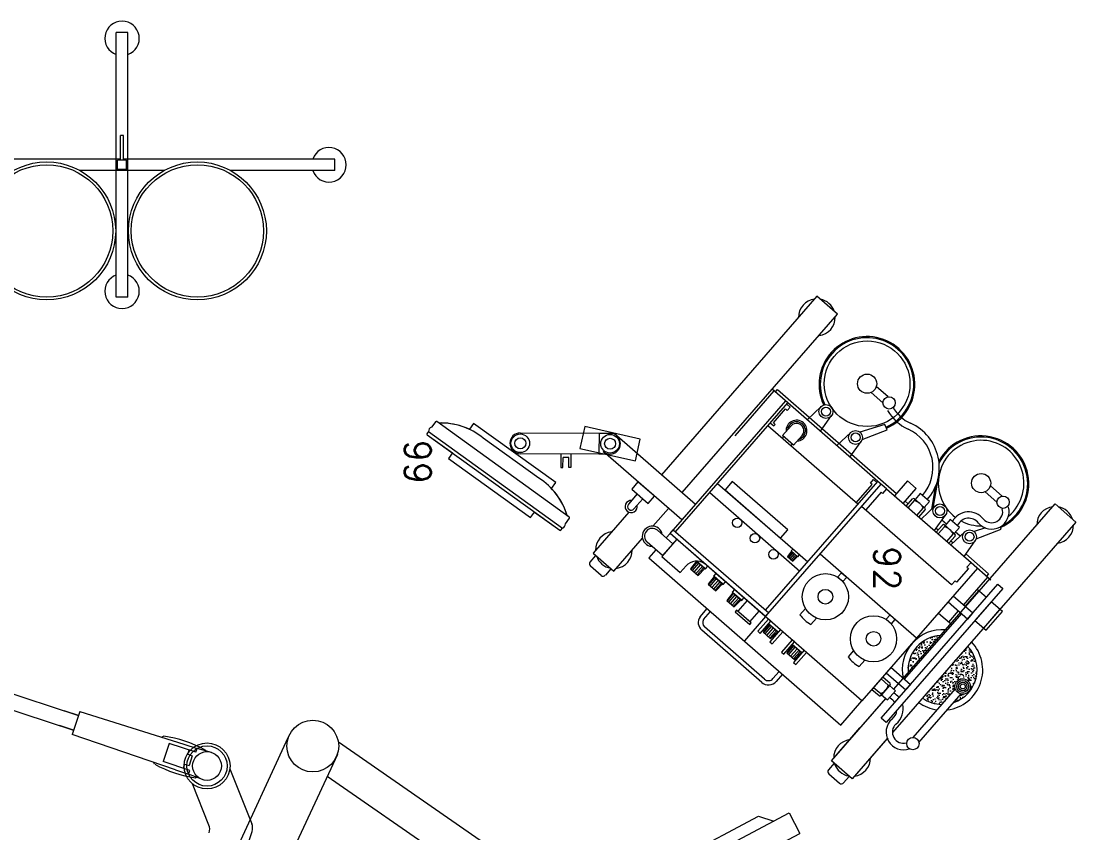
# Model space of a CAD drawing. Header units: millimetres. Extents: x 26027 to 581921, y 7230 to 233891.
# Drawn here: x 520323 to 522159, y 196588 to 198000 of the extents above; entities that cross this region are included whole.
import ezdxf

# ---------------------------------------------------------------- set-up
doc = ezdxf.new("R2010")
doc.units = ezdxf.units.MM
doc.header["$LTSCALE"] = 5
doc.layers.get('0').update_dxf_attribs({"color": 252})
doc.layers.add('Medical Equipment and Furniture', color=252, linetype='Continuous', lineweight=0)
doc.styles.add('list_ghTextstyle', font='romans.shx', dxfattribs={"height": 0.25})

# ---------------------------------------------------------------- blocks, each defined once
blk = doc.blocks.new('HF15561B-P')
at = {"color": 0}
for p, q in [((0.21, 0.37), (0.21, 0.0025)), ((0.23, 0.37), (0.21, 0.37)), ((0.23, 0.37), (0.23, 0.1892)), ((0.23, 0.073), (0.23, -0.073)), ((0.45, 0.01), (-0.01, 0.01)), ((-0.01, 0.01), (-0.01, -0.01)), ((0.212, 0.0025), (0.1688, 0.0025)), ((0.1688, 0.0025), (0.1688, -0.0025)), ((0.228, 0.008), (0.212, 0.008)), ((0.212, 0.008), (0.212, -0.008)), ((0.228, 0.008), (0.228, -0.008)), ((0.45, 0.01), (0.45, -0.01)), ((0.45, -0.01), (-0.01, -0.01)), ((0.212, -0.0025), (0.1688, -0.0025)), ((0.21, -0.0025), (0.21, -0.37)), ((0.228, -0.008), (0.212, -0.008)), ((0.23, -0.1892), (0.23, -0.37)), ((0.21, -0.37), (0.23, -0.37))]:
    blk.add_line(p, q, dxfattribs=at)
at = {"color": 0, "linetype": 'Continuous'}
for points in [[(0.228, 0.008), (0.228, 0.008), (0.228, 0.008), (0.228, 0.008), (0.228, 0.008), (0.228, 0.008), (0.228, 0.008), (0.228, 0.008), (0.228, 0.008), (0.228, 0.008), (0.228, 0.008), (0.228, 0.008), (0.228, 0.008), (0.228, 0.008), (0.228, 0.008), (0.228, 0.008), (0.228, 0.008), (0.228, 0.008), (0.228, 0.008), (0.228, 0.008), (0.228, 0.008), (0.228, 0.008), (0.228, 0.008), (0.228, 0.008), (0.228, 0.008), (0.228, 0.008), (0.228, 0.008), (0.228, 0.008), (0.228, 0.008), (0.228, 0.008), (0.228, 0.008), (0.228, 0.008), (0.228, 0.008), (0.228, 0.008), (0.228, 0.008), (0.228, 0.008), (0.228, 0.008), (0.228, 0.008), (0.228, 0.008), (0.228, 0.008), (0.228, 0.008), (0.228, 0.008), (0.228, 0.008), (0.228, 0.008), (0.228, 0.008), (0.228, 0.008), (0.228, 0.008), (0.228, 0.008), (0.228, 0.008), (0.228, 0.008), (0.228, 0.008), (0.228, 0.008), (0.228, 0.008), (0.228, 0.008), (0.228, 0.008), (0.228, 0.008), (0.228, 0.008), (0.228, 0.008), (0.228, 0.008), (0.228, 0.008), (0.228, 0.008), (0.228, 0.008), (0.228, 0.008), (0.228, 0.008), (0.228, 0.008), (0.228, 0.008), (0.228, 0.008), (0.228, 0.008), (0.228, 0.008), (0.228, 0.008), (0.228, 0.008), (0.228, 0.008), (0.228, 0.008), (0.228, 0.008), (0.228, 0.008), (0.228, 0.008), (0.228, 0.008), (0.228, 0.008), (0.228, 0.008), (0.228, 0.008), (0.228, 0.008), (0.228, 0.008), (0.228, 0.008), (0.228, 0.008), (0.228, 0.008), (0.228, 0.008), (0.228, 0.008), (0.228, 0.008), (0.228, 0.008), (0.228, 0.008), (0.228, 0.008), (0.228, 0.008), (0.228, 0.008), (0.228, 0.008), (0.228, 0.008), (0.228, 0.008), (0.228, 0.008), (0.228, 0.008), (0.228, 0.008), (0.228, 0.008), (0.228, 0.008), (0.228, 0.008), (0.228, 0.008), (0.228, 0.008), (0.228, 0.008), (0.228, 0.008), (0.228, 0.008), (0.228, 0.008), (0.228, 0.008), (0.228, 0.008), (0.228, 0.008), (0.228, 0.008), (0.228, 0.008), (0.228, 0.008), (0.228, 0.008), (0.228, 0.008), (0.228, 0.008), (0.228, 0.008), (0.228, 0.008), (0.228, 0.008), (0.228, 0.008), (0.228, 0.008), (0.228, 0.008), (0.228, 0.008), (0.228, 0.008), (0.228, 0.008), (0.228, 0.008), (0.228, 0.008), (0.228, 0.008), (0.228, 0.008), (0.228, 0.008), (0.228, 0.008), (0.228, 0.008), (0.228, 0.008), (0.228, 0.008), (0.228, 0.008), (0.228, 0.008), (0.228, 0.008), (0.228, 0.008), (0.228, 0.008), (0.228, 0.008), (0.228, 0.008), (0.228, 0.008), (0.228, 0.008), (0.228, 0.008), (0.228, 0.008), (0.228, 0.008), (0.228, 0.008), (0.228, 0.008), (0.228, 0.008), (0.228, 0.008), (0.228, 0.008), (0.228, 0.008), (0.228, 0.008), (0.228, 0.008), (0.228, 0.008), (0.228, 0.008), (0.228, 0.008), (0.228, 0.008), (0.228, 0.008), (0.228, 0.008), (0.228, 0.008), (0.228, 0.008), (0.228, 0.008), (0.228, 0.008), (0.228, 0.008), (0.228, 0.008), (0.228, 0.008), (0.228, 0.008), (0.228, 0.008), (0.228, 0.008), (0.228, 0.008), (0.228, 0.008), (0.228, 0.008), (0.228, 0.008), (0.228, 0.008), (0.228, 0.008), (0.228, 0.008), (0.228, 0.008), (0.228, 0.008), (0.228, 0.008), (0.228, 0.008), (0.228, 0.008), (0.228, 0.008), (0.228, 0.008), (0.228, 0.008), (0.228, 0.008), (0.228, 0.008), (0.228, 0.008), (0.228, 0.008), (0.228, 0.008), (0.228, 0.008), (0.228, 0.008), (0.228, 0.008), (0.228, 0.008), (0.228, 0.008), (0.228, 0.008), (0.228, 0.008), (0.228, 0.008), (0.228, 0.008), (0.228, 0.008), (0.228, 0.008), (0.228, 0.008), (0.228, 0.008), (0.228, 0.008), (0.228, 0.008), (0.228, 0.008), (0.228, 0.008), (0.228, 0.008), (0.228, 0.008), (0.228, 0.008), (0.228, 0.008), (0.228, 0.008), (0.228, 0.008), (0.228, 0.008), (0.228, 0.008), (0.228, 0.008), (0.228, 0.008), (0.228, 0.008)], [(0.228, 0.008), (0.228, 0.008), (0.228, 0.008), (0.228, 0.008), (0.228, 0.008), (0.228, 0.008), (0.228, 0.008), (0.228, 0.008), (0.228, 0.008), (0.228, 0.008), (0.228, 0.008), (0.228, 0.008), (0.228, 0.008), (0.228, 0.008), (0.228, 0.008), (0.228, 0.008), (0.228, 0.008), (0.228, 0.008), (0.228, 0.008), (0.228, 0.008), (0.228, 0.008), (0.228, 0.008), (0.228, 0.008), (0.228, 0.008), (0.228, 0.008), (0.228, 0.008), (0.228, 0.008), (0.228, 0.008), (0.228, 0.008), (0.228, 0.008), (0.228, 0.008), (0.228, 0.008), (0.228, 0.008), (0.228, 0.008), (0.228, 0.008), (0.228, 0.008), (0.228, 0.008), (0.228, 0.008), (0.228, 0.008), (0.228, 0.008), (0.228, 0.008), (0.228, 0.008), (0.228, 0.008), (0.228, 0.008), (0.228, 0.008), (0.228, 0.008), (0.228, 0.008), (0.228, 0.008), (0.228, 0.008), (0.228, 0.008), (0.228, 0.008), (0.228, 0.008), (0.228, 0.008), (0.228, 0.008), (0.228, 0.008), (0.228, 0.008), (0.228, 0.008), (0.228, 0.008), (0.228, 0.008), (0.228, 0.008), (0.228, 0.008), (0.228, 0.008), (0.228, 0.008), (0.228, 0.008), (0.228, 0.008), (0.228, 0.008), (0.228, 0.008), (0.228, 0.008), (0.228, 0.008), (0.228, 0.008), (0.228, 0.008), (0.228, 0.008), (0.228, 0.008), (0.228, 0.008), (0.228, 0.008), (0.228, 0.008), (0.228, 0.008), (0.228, 0.008), (0.228, 0.008), (0.228, 0.008), (0.228, 0.008), (0.228, 0.008), (0.228, 0.008), (0.228, 0.008), (0.228, 0.008), (0.228, 0.008), (0.228, 0.008), (0.228, 0.008), (0.228, 0.008), (0.228, 0.008), (0.228, 0.008), (0.228, 0.008), (0.228, 0.008), (0.228, 0.008), (0.228, 0.008), (0.228, 0.008), (0.228, 0.008), (0.228, 0.008), (0.228, 0.008), (0.228, 0.008), (0.228, 0.008), (0.228, 0.008), (0.228, 0.008), (0.228, 0.008), (0.228, 0.008), (0.228, 0.008), (0.228, 0.008), (0.228, 0.008), (0.228, 0.008), (0.228, 0.008), (0.228, 0.008), (0.228, 0.008), (0.228, 0.008), (0.228, 0.008), (0.228, 0.008), (0.228, 0.008), (0.228, 0.008), (0.228, 0.008), (0.228, 0.008), (0.228, 0.008), (0.228, 0.008), (0.228, 0.008), (0.228, 0.008), (0.228, 0.008), (0.228, 0.008), (0.228, 0.008), (0.228, 0.008), (0.228, 0.008), (0.228, 0.008), (0.228, 0.008), (0.228, 0.008), (0.228, 0.008), (0.228, 0.008), (0.228, 0.008), (0.228, 0.008), (0.228, 0.008), (0.228, 0.008), (0.228, 0.008), (0.228, 0.008), (0.228, 0.008), (0.228, 0.008), (0.228, 0.008), (0.228, 0.008), (0.228, 0.008), (0.228, 0.008), (0.228, 0.008), (0.228, 0.008), (0.228, 0.008), (0.228, 0.008), (0.228, 0.008), (0.228, 0.008), (0.228, 0.008), (0.228, 0.008), (0.228, 0.008), (0.228, 0.008), (0.228, 0.008), (0.228, 0.008), (0.228, 0.008), (0.228, 0.008), (0.228, 0.008), (0.228, 0.008), (0.228, 0.008), (0.228, 0.008), (0.228, 0.008), (0.228, 0.008), (0.228, 0.008), (0.228, 0.008), (0.228, 0.008), (0.228, 0.008), (0.228, 0.008), (0.228, 0.008), (0.228, 0.008), (0.228, 0.008), (0.228, 0.008), (0.228, 0.008), (0.228, 0.008), (0.228, 0.008), (0.228, 0.008), (0.228, 0.008), (0.228, 0.008), (0.228, 0.008), (0.228, 0.008), (0.228, 0.008), (0.228, 0.008), (0.228, 0.008), (0.228, 0.008), (0.228, 0.008), (0.228, 0.008), (0.228, 0.008), (0.228, 0.008), (0.228, 0.008), (0.228, 0.008), (0.228, 0.008), (0.228, 0.008), (0.228, 0.008), (0.228, 0.008), (0.228, 0.008), (0.228, 0.008), (0.228, 0.008), (0.228, 0.008), (0.228, 0.008), (0.228, 0.008), (0.228, 0.008), (0.228, 0.008), (0.228, 0.008), (0.228, 0.008), (0.228, 0.008), (0.228, 0.008), (0.228, 0.008), (0.228, 0.008), (0.228, 0.008), (0.228, 0.008), (0.228, 0.008), (0.228, 0.008)], [(0.228, 0.008), (0.228, 0.008), (0.228, 0.008), (0.228, 0.008), (0.228, 0.008), (0.228, 0.008), (0.228, 0.008), (0.228, 0.008), (0.228, 0.008), (0.228, 0.008), (0.228, 0.008), (0.228, 0.008), (0.228, 0.008), (0.228, 0.008), (0.228, 0.008), (0.228, 0.008), (0.228, 0.008), (0.228, 0.008), (0.228, 0.008), (0.228, 0.008), (0.228, 0.008), (0.228, 0.008), (0.228, 0.008), (0.228, 0.008), (0.228, 0.008), (0.228, 0.008), (0.228, 0.008), (0.228, 0.008), (0.228, 0.008), (0.228, 0.008), (0.228, 0.008), (0.228, 0.008), (0.228, 0.008), (0.228, 0.008), (0.228, 0.008), (0.228, 0.008), (0.228, 0.008), (0.228, 0.008), (0.228, 0.008), (0.228, 0.008), (0.228, 0.008), (0.228, 0.008), (0.228, 0.008), (0.228, 0.008), (0.228, 0.008), (0.228, 0.008), (0.228, 0.008), (0.228, 0.008), (0.228, 0.008), (0.228, 0.008), (0.228, 0.008), (0.228, 0.008), (0.228, 0.008), (0.228, 0.008), (0.228, 0.008), (0.228, 0.008), (0.228, 0.008), (0.228, 0.008), (0.228, 0.008), (0.228, 0.008), (0.228, 0.008), (0.228, 0.008), (0.228, 0.008), (0.228, 0.008), (0.228, 0.008), (0.228, 0.008), (0.228, 0.008), (0.228, 0.008), (0.228, 0.008), (0.228, 0.008), (0.228, 0.008), (0.228, 0.008), (0.228, 0.008), (0.228, 0.008), (0.228, 0.008), (0.228, 0.008), (0.228, 0.008), (0.228, 0.008), (0.228, 0.008), (0.228, 0.008), (0.228, 0.008), (0.228, 0.008), (0.228, 0.008), (0.228, 0.008), (0.228, 0.008), (0.228, 0.008), (0.228, 0.008), (0.228, 0.008), (0.228, 0.008), (0.228, 0.008), (0.228, 0.008), (0.228, 0.008), (0.228, 0.008), (0.228, 0.008), (0.228, 0.008), (0.228, 0.008), (0.228, 0.008), (0.228, 0.008), (0.228, 0.008), (0.228, 0.008), (0.228, 0.008), (0.228, 0.008), (0.228, 0.008), (0.228, 0.008), (0.228, 0.008), (0.228, 0.008), (0.228, 0.008), (0.228, 0.008), (0.228, 0.008), (0.228, 0.008), (0.228, 0.008), (0.228, 0.008), (0.228, 0.008), (0.228, 0.008), (0.228, 0.008), (0.228, 0.008), (0.228, 0.008), (0.228, 0.008), (0.228, 0.008), (0.228, 0.008), (0.228, 0.008), (0.228, 0.008), (0.228, 0.008), (0.228, 0.008), (0.228, 0.008), (0.228, 0.008), (0.228, 0.008), (0.228, 0.008), (0.228, 0.008), (0.228, 0.008), (0.228, 0.008), (0.228, 0.008), (0.228, 0.008), (0.228, 0.008), (0.228, 0.008), (0.228, 0.008), (0.228, 0.008), (0.228, 0.008), (0.228, 0.008), (0.228, 0.008), (0.228, 0.008), (0.228, 0.008), (0.228, 0.008), (0.228, 0.008), (0.228, 0.008), (0.228, 0.008), (0.228, 0.008), (0.228, 0.008), (0.228, 0.008), (0.228, 0.008), (0.228, 0.008), (0.228, 0.008), (0.228, 0.008), (0.228, 0.008), (0.228, 0.008), (0.228, 0.008), (0.228, 0.008), (0.228, 0.008), (0.228, 0.008), (0.228, 0.008), (0.228, 0.008), (0.228, 0.008), (0.228, 0.008), (0.228, 0.008), (0.228, 0.008), (0.228, 0.008), (0.228, 0.008), (0.228, 0.008), (0.228, 0.008), (0.228, 0.008), (0.228, 0.008), (0.228, 0.008), (0.228, 0.008), (0.228, 0.008), (0.228, 0.008), (0.228, 0.008), (0.228, 0.008), (0.228, 0.008), (0.228, 0.008), (0.228, 0.008), (0.228, 0.008), (0.228, 0.008), (0.228, 0.008), (0.228, 0.008), (0.228, 0.008), (0.228, 0.008), (0.228, 0.008), (0.228, 0.008), (0.228, 0.008), (0.228, 0.008), (0.228, 0.008), (0.228, 0.008), (0.228, 0.008), (0.228, 0.008), (0.228, 0.008), (0.228, 0.008), (0.228, 0.008), (0.228, 0.008), (0.228, 0.008), (0.228, 0.008), (0.228, 0.008), (0.228, 0.008), (0.228, 0.008), (0.228, 0.008), (0.228, 0.008), (0.228, 0.008), (0.228, 0.008), (0.228, 0.008), (0.228, 0.008), (0.228, 0.008), (0.228, 0.008), (0.228, 0.008), (0.228, 0.008), (0.228, 0.008), (0.228, 0.008), (0.228, 0.008), (0.228, 0.008), (0.228, 0.008), (0.228, 0.008), (0.228, 0.008), (0.228, 0.008), (0.228, 0.008), (0.228, 0.008), (0.228, 0.008), (0.228, 0.008), (0.228, 0.008), (0.228, 0.008), (0.228, 0.008), (0.228, 0.008), (0.228, 0.008), (0.228, 0.008), (0.228, 0.008), (0.228, 0.008), (0.228, 0.008), (0.228, 0.008), (0.228, 0.008), (0.228, 0.008), (0.228, 0.008), (0.228, 0.008), (0.228, 0.008), (0.228, 0.008), (0.228, 0.008), (0.228, 0.008), (0.228, 0.008), (0.228, 0.008), (0.228, 0.008), (0.228, 0.008), (0.228, 0.008), (0.228, 0.008), (0.228, 0.008), (0.228, 0.008), (0.228, 0.008), (0.228, 0.008), (0.228, 0.008), (0.228, 0.008), (0.228, 0.008), (0.228, 0.008), (0.228, 0.008), (0.228, 0.008), (0.228, 0.008), (0.228, 0.008), (0.228, 0.008), (0.228, 0.008), (0.228, 0.008), (0.228, 0.008), (0.228, 0.008), (0.228, 0.008), (0.228, 0.008), (0.228, 0.008), (0.228, 0.008), (0.228, 0.008), (0.228, 0.008), (0.228, 0.008), (0.228, 0.008), (0.228, 0.008), (0.228, 0.008), (0.228, 0.008)]]:
    blk.add_lwpolyline(points, close=True, dxfattribs=at)
for points in [[(0.228, 0.008), (0.228, 0.008), (0.228, 0.008), (0.228, 0.008), (0.228, 0.008), (0.228, 0.008), (0.228, 0.008), (0.228, 0.008)], [(0.228, 0.008), (0.228, 0.008), (0.228, 0.008), (0.228, 0.008), (0.228, 0.008), (0.228, 0.008), (0.228, 0.008), (0.228, 0.008), (0.228, 0.008), (0.228, 0.008), (0.228, 0.008), (0.228, 0.008), (0.228, 0.008), (0.228, 0.008), (0.228, 0.008), (0.228, 0.008), (0.228, 0.008), (0.228, 0.008), (0.228, 0.008), (0.228, 0.008), (0.228, 0.008), (0.228, 0.008), (0.228, 0.008), (0.228, 0.008), (0.228, 0.008), (0.228, 0.008), (0.228, 0.008), (0.228, 0.008), (0.228, 0.008), (0.228, 0.008), (0.228, 0.008), (0.228, 0.008), (0.228, 0.008), (0.228, 0.008), (0.228, 0.008), (0.228, 0.008), (0.228, 0.008), (0.228, 0.008), (0.228, 0.008), (0.228, 0.008), (0.228, 0.008), (0.228, 0.008), (0.228, 0.008), (0.228, 0.008), (0.228, 0.008), (0.228, 0.008), (0.228, 0.008), (0.228, 0.008), (0.228, 0.008), (0.228, 0.008), (0.228, 0.008), (0.228, 0.008), (0.228, 0.008), (0.228, 0.008), (0.228, 0.008), (0.228, 0.008), (0.228, 0.008), (0.228, 0.008), (0.228, 0.008), (0.228, 0.008), (0.228, 0.008), (0.228, 0.008), (0.228, 0.008), (0.228, 0.008), (0.228, 0.008), (0.228, 0.008), (0.228, 0.008), (0.228, 0.008), (0.228, 0.008), (0.228, 0.008), (0.228, 0.008), (0.228, 0.008), (0.228, 0.008), (0.228, 0.008), (0.228, 0.008), (0.228, 0.008), (0.228, 0.008), (0.228, 0.008), (0.228, 0.008), (0.228, 0.008), (0.228, 0.008), (0.228, 0.008), (0.228, 0.008), (0.228, 0.008), (0.228, 0.008), (0.228, 0.008), (0.228, 0.008), (0.228, 0.008), (0.228, 0.008), (0.228, 0.008), (0.228, 0.008), (0.228, 0.008), (0.228, 0.008), (0.228, 0.008), (0.228, 0.008), (0.228, 0.008), (0.228, 0.008), (0.228, 0.008), (0.228, 0.008), (0.228, 0.008), (0.228, 0.008), (0.228, 0.008), (0.228, 0.008), (0.228, 0.008), (0.228, 0.008), (0.228, 0.008), (0.228, 0.008), (0.228, 0.008), (0.228, 0.008), (0.228, 0.008), (0.228, 0.008)], [(0.228, 0.008), (0.228, 0.008), (0.228, 0.008), (0.228, 0.008), (0.228, 0.008), (0.228, 0.008), (0.228, 0.008), (0.228, 0.008), (0.228, 0.008), (0.228, 0.008), (0.228, 0.008), (0.228, 0.008), (0.228, 0.008), (0.228, 0.008), (0.228, 0.008), (0.228, 0.008), (0.228, 0.008)], [(0.228, 0.008), (0.228, 0.008), (0.228, 0.008), (0.228, 0.008), (0.228, 0.008), (0.228, 0.008), (0.228, 0.008)], [(0.228, 0.008), (0.228, 0.008), (0.228, 0.008), (0.228, 0.008), (0.228, 0.008), (0.228, 0.008), (0.228, 0.008), (0.228, 0.008), (0.228, 0.008), (0.228, 0.008), (0.228, 0.008), (0.228, 0.008)], [(0.228, 0.008), (0.228, 0.008), (0.228, 0.008), (0.228, 0.008), (0.228, 0.008), (0.228, 0.008), (0.228, 0.008), (0.228, 0.008), (0.228, 0.008), (0.228, 0.008), (0.228, 0.008), (0.228, 0.008), (0.228, 0.008), (0.228, 0.008), (0.228, 0.008), (0.228, 0.008), (0.228, 0.008), (0.228, 0.008), (0.228, 0.008), (0.228, 0.008), (0.228, 0.008), (0.228, 0.008), (0.228, 0.008), (0.228, 0.008), (0.228, 0.008), (0.228, 0.008), (0.228, 0.008), (0.228, 0.008), (0.228, 0.008), (0.228, 0.008), (0.228, 0.008), (0.228, 0.008), (0.228, 0.008), (0.228, 0.008), (0.228, 0.008), (0.228, 0.008), (0.228, 0.008), (0.228, 0.008), (0.228, 0.008), (0.228, 0.008), (0.228, 0.008), (0.228, 0.008), (0.228, 0.008), (0.228, 0.008), (0.228, 0.008), (0.228, 0.008), (0.228, 0.008), (0.228, 0.008), (0.228, 0.008), (0.228, 0.008), (0.228, 0.008), (0.228, 0.008), (0.228, 0.008), (0.228, 0.008), (0.228, 0.008), (0.228, 0.008), (0.228, 0.008), (0.228, 0.008), (0.228, 0.008), (0.228, 0.008), (0.228, 0.008), (0.228, 0.008), (0.228, 0.008), (0.228, 0.008), (0.228, 0.008), (0.228, 0.008), (0.228, 0.008), (0.228, 0.008), (0.228, 0.008), (0.228, 0.008), (0.228, 0.008), (0.228, 0.008), (0.228, 0.008), (0.228, 0.008), (0.228, 0.008), (0.228, 0.008), (0.228, 0.008), (0.228, 0.008), (0.228, 0.008), (0.228, 0.008), (0.228, 0.008), (0.228, 0.008), (0.228, 0.008), (0.228, 0.008), (0.228, 0.008), (0.228, 0.008), (0.228, 0.008), (0.228, 0.008), (0.228, 0.008)], [(0.228, 0.008), (0.228, 0.008), (0.228, 0.008), (0.228, 0.008), (0.228, 0.008), (0.228, 0.008), (0.228, 0.008), (0.228, 0.008), (0.228, 0.008), (0.228, 0.008), (0.228, 0.008), (0.228, 0.008), (0.228, 0.008), (0.228, 0.008), (0.228, 0.008), (0.228, 0.008), (0.228, 0.008), (0.228, 0.008), (0.228, 0.008), (0.228, 0.008), (0.228, 0.008), (0.228, 0.008), (0.228, 0.008), (0.228, 0.008), (0.228, 0.008), (0.228, 0.008), (0.228, 0.008), (0.228, 0.008), (0.228, 0.008), (0.228, 0.008), (0.228, 0.008), (0.228, 0.008), (0.228, 0.008), (0.228, 0.008), (0.228, 0.008), (0.228, 0.008), (0.228, 0.008), (0.228, 0.008), (0.228, 0.008), (0.228, 0.008), (0.228, 0.008), (0.228, 0.008), (0.228, 0.008), (0.228, 0.008), (0.228, 0.008), (0.228, 0.008), (0.228, 0.008), (0.228, 0.008), (0.228, 0.008), (0.228, 0.008), (0.228, 0.008), (0.228, 0.008), (0.228, 0.008), (0.228, 0.008)], [(0.228, 0.008), (0.228, 0.008), (0.228, 0.008), (0.228, 0.008), (0.228, 0.008), (0.228, 0.008), (0.228, 0.008), (0.228, 0.008), (0.228, 0.008), (0.228, 0.008)], [(0.228, 0.008), (0.228, 0.008), (0.228, 0.008), (0.228, 0.008), (0.228, 0.008), (0.228, 0.008), (0.228, 0.008), (0.228, 0.008), (0.228, 0.008), (0.228, 0.008)], [(0.228, 0.008), (0.228, 0.008), (0.228, 0.008), (0.228, 0.008), (0.228, 0.008), (0.228, 0.008), (0.228, 0.008), (0.228, 0.008), (0.228, 0.008), (0.228, 0.008), (0.228, 0.008), (0.228, 0.008), (0.228, 0.008), (0.228, 0.008), (0.228, 0.008)], [(0.228, 0.008), (0.228, 0.008), (0.228, 0.008), (0.228, 0.008), (0.228, 0.008), (0.228, 0.008), (0.228, 0.008), (0.228, 0.008), (0.228, 0.008), (0.228, 0.008)], [(0.228, 0.008), (0.228, 0.008), (0.228, 0.008), (0.228, 0.008), (0.228, 0.008), (0.228, 0.008), (0.228, 0.008)], [(0.228, 0.008), (0.228, 0.008), (0.228, 0.008), (0.228, 0.008), (0.228, 0.008), (0.228, 0.008), (0.228, 0.008), (0.228, 0.008), (0.228, 0.008), (0.228, 0.008)], [(0.228, 0.008), (0.228, 0.008), (0.228, 0.008), (0.228, 0.008), (0.228, 0.008), (0.228, 0.008), (0.228, 0.008), (0.228, 0.008), (0.228, 0.008), (0.228, 0.008), (0.228, 0.008), (0.228, 0.008), (0.228, 0.008), (0.228, 0.008), (0.228, 0.008), (0.228, 0.008), (0.228, 0.008), (0.228, 0.008)], [(0.228, 0.008), (0.228, 0.008), (0.228, 0.008), (0.228, 0.008), (0.228, 0.008), (0.228, 0.008), (0.228, 0.008), (0.228, 0.008), (0.228, 0.008)]]:
    blk.add_lwpolyline(points, dxfattribs=at)
at = {"color": 0}
for centre, radius in [((0.335, 0.1311), 0.12), ((0.335, 0.1311), 0.115), ((0.335, -0.1311), 0.12), ((0.335, -0.1311), 0.115)]:
    blk.add_circle(centre, radius, dxfattribs=at)
for centre, start, end in [((0.22, 0.36), 289.4712, 250.5288), ((0, 0), 19.4712, 340.5288), ((0.44, 0), 199.4712, 160.5288), ((0.22, -0.36), 109.4712, 70.5288)]:
    blk.add_arc(centre, 0.03, start, end, dxfattribs=at)
blk = doc.blocks.new('Anesthesia Machine')
at = {"layer": 'Medical Equipment and Furniture'}
h = blk.add_hatch(dxfattribs=at)
h.set_pattern_fill('AR-CONC', color=256, scale=2, angle=48.9223, style=0)
h.set_pattern_definition([(98.9223375, (-2537710.716, -93790.705), (10.37204244, 9.98903076), [1.5, -16.5]), (43.9223375, (-2537710.716, -93790.705), (-13.16376223, 7.79315979), [1.2, -13.2]), (149.3737375, (-2537709.852, -93789.873), (-2.7917059, 17.78219258), [1.2748038, -14.02284224]), (95.1065375, (-2537713.732, -93788.077), (16.52071466, 13.91495552), [2.25, -24.75]), (145.5579375, (-2537712.355, -93786.917), (-2.40319354, 26.8928366), [1.91220576, -21.03426]), (40.1065375, (-2537713.732, -93788.077), (-2.40321454, 26.89283473), [1.8, -19.8]), (69.9223375, (-2537711.664, -93787.226), (13.914370934, 3.7081372), [1.5, -16.5]), (14.9223375, (-2537711.664, -93787.226), (-7.73508703, 13.1979697), [1.2, -13.2]), (120.3737375, (-2537710.504, -93786.917), (6.17929704, 16.90610194), [1.2748038, -14.02284224]), (86.42233752, (-2537710.7165, -93790.705), (-4.85903808, 4.558094002), [0, -13.04, 0, -13.4, 0, -13.25]), (56.4223375, (-2537710.7165, -93790.705), (-2.4891437, 9.14935165), [0, -7.64, 0, -12.74, 0, -5.05]), (16.42233752, (-2537713.647, -93794.0673), (7.35534207, 7.751708798), [0, -5, 0, -15.6, 0, -20.7]), (6.4223375, (-2537714.961, -93795.575), (6.1547938, 10.107886006), [0, -6.5, 0, -10.36, 0, -14.7])])
h.paths.add_polyline_path([(-784406.5, -323988.7, 0.202653), (-784386, -324030.7, 0.202653), (-784341.6, -324045.2)])
edge = h.paths.add_edge_path(flags=0)
edge.add_arc((-784317.8, -323950.3), 13.4, 48.9223, 228.9223)
edge.add_arc((-784317.8, -323950.3), 13.4, 228.9223, 408.9223)
edge = h.paths.add_edge_path()
edge.add_line((-784304.7, -323952.8), (-784290, -323965.6))
edge.add_arc((-784346.6, -323985.4), 60, 379.3479, 493.2114)
edge.add_line((-784387.7, -323941.7), (-784297.7, -324020.2))
edge.add_arc((-784346.6, -323985.4), 60, 324.6333, 358.989)
edge.add_line((-784286.6, -323986.5), (-784313.6, -323963))
edge.add_arc((-784317.8, -323950.3), 13.4, 288.5054, 349.3393)
for p, q in [((-784635.2, -323789.3, 0), (-784603.8, -323753.3, 0)), ((-784603.8, -323753.3, 0), (-784237.5, -324072.6, 0)), ((-784312.9, -324070.3, 0), (-784635.2, -323789.3, 0)), ((-784648.8, -323881.8, 0), (-784666.6, -323902.2, 0)), ((-784638.6, -323890.7, 0), (-784656.3, -323911.2, 0)), ((-784591.3, -323883.5, 0), (-784595.5, -323885.1, 0)), ((-784574.6, -323926.8, 0), (-784591.3, -323883.5, 0)), ((-784495.5, -323889, 0), (-784488.1, -323880.6, 0)), ((-784262.5, -324092.1, 0), (-784495.5, -323889, 0)), ((-784488.1, -323880.6, 0), (-784255.1, -324083.6, 0)), ((-784448, -323880.9, 0), (-784465.1, -323900.6, 0)), ((-784419.4, -323913.6, 0), (-784451.8, -323885.4, 0)), ((-784415.6, -323909.2, 0), (-784448, -323880.9, 0)), ((-784593.6, -323910.7, 0), (-784587.4, -323930.6, 0)), ((-784548.4, -323944.9, 0), (-784513.9, -323905.3, 0)), ((-784533.4, -323935.8, 0), (-784503.3, -323901.3, 0)), ((-784513.9, -323905.3, 0), (-784509.8, -323908.8, 0)), ((-784459.2, -323948.9, 0), (-784507.8, -323906.5, 0)), ((-784472.5, -323909, 0), (-784486.5, -323925.1, 0)), ((-784465.1, -323900.6, 0), (-784432.7, -323928.9, 0)), ((-784432.7, -323928.9, 0), (-784415.6, -323909.2, 0)), ((-784544, -323948, 0), (-784571.1, -323928.6, 0)), ((-784523.5, -323924.5, 0), (-784292.9, -324125.5, 0)), ((-784456.8, -323946.2, 0), (-784484.1, -323922.4, 0)), ((-784445.2, -323932.8, 0), (-784474.9, -323966.9, 0)), ((-784435.1, -323941.6, 0), (-784445.2, -323932.8, 0)), ((-784661.4, -324082.7, 0), (-784533.4, -323935.8, 0)), ((-784563.9, -323970.9, 0), (-784586.9, -323946.7, 0)), ((-784533.4, -323935.8, 0), (-784525.2, -323942.9, 0)), ((-784525.2, -323942.9, 0), (-784523, -323940.3, 0)), ((-784523, -323940.3, 0), (-784499.4, -323960.9, 0)), ((-784464.8, -323975.7, 0), (-784435.1, -323941.6, 0)), ((-784494.5, -323969.7, 0), (-784630.9, -324126.2, 0)), ((-784594.2, -323956, 0), (-784608, -323971.9, 0)), ((-784582.7, -323963.8, 0), (-784598.7, -323982.2, 0)), ((-784597.6, -323980.9, 0), (-784583.8, -323965.1, 0)), ((-784583.8, -323965.1, 0), (-784594.2, -323956, 0)), ((-784579.8, -323955.3, 0), (-784586.3, -323962.8, 0)), ((-784570, -323977.9, 0), (-784582.5, -323967, 0)), ((-784580.3, -323953.6, 0), (-784579.8, -323955.3, 0)), ((-784567, -323974.4, 0), (-784579.5, -323963.5, 0)), ((-784571, -323970.9, 0), (-784567.6, -323967, 0)), ((-784499.4, -323960.9, 0), (-784501.6, -323963.5, 0)), ((-784501.6, -323963.5, 0), (-784494.5, -323969.7, 0)), ((-784474.9, -323966.9, 0), (-784464.8, -323975.7, 0)), ((-784429.8, -323974.5, 0), (-784449.1, -323957.7, 0)), ((-784445.5, -323992.5, 0), (-784425.3, -323969.3, 0)), ((-784444.6, -323952.5, 0), (-784330.4, -324052.1, 0)), ((-784229, -324036.7, 0), (-784313.6, -323963, 0)), ((-784220.1, -324026.5, 0), (-784304.7, -323952.8, 0)), ((-784588.9, -323999.6, 0), (-784616, -323980.1, 0)), ((-784608, -323971.9, 0), (-784597.6, -323980.9, 0)), ((-784600.2, -323978.7, 0), (-784607, -323986.6, 0)), ((-784586.1, -323996.3, 0), (-784598.6, -323985.4, 0)), ((-784583, -323992.8, 0), (-784595.6, -323981.9, 0)), ((-784674.9, -323994.4, 0), (-784628.1, -324002.1, 0)), ((-784664.6, -323998.1, 0), (-784625.8, -324004.5, 0)), ((-784608.8, -324022.4, 0), (-784631.8, -323998.2, 0)), ((-784593.3, -323996.4, 0), (-784590.1, -323992.8, 0)), ((-784639.6, -324008.1, 0), (-784653.4, -324024, 0)), ((-784653.4, -324024, 0), (-784643, -324033, 0)), ((-784628.1, -324015.9, 0), (-784644.2, -324034.3, 0)), ((-784643, -324033, 0), (-784629.2, -324017.1, 0)), ((-784629.2, -324017.1, 0), (-784639.6, -324008.1, 0)), ((-784615.4, -324030, 0), (-784628, -324019.1, 0)), ((-784612.4, -324026.5, 0), (-784624.9, -324015.6, 0)), ((-784662, -324031.3, 0), (-784675.2, -324046.4, 0)), ((-784636.2, -324053.7, 0), (-784662, -324031.3, 0)), ((-784631.5, -324048.4, 0), (-784644, -324037.5, 0)), ((-784628.5, -324044.9, 0), (-784641, -324034, 0)), ((-784402, -324030.5, 0), (-784548.2, -324198.2, 0)), ((-784320.9, -324041.2, 0), (-784350.6, -324075.2, 0)), ((-784311.7, -324049.1, 0), (-784320.9, -324041.2, 0)), ((-784675.2, -324046.4, 0), (-784649.4, -324068.9, 0)), ((-784649.4, -324068.9, 0), (-784636.2, -324053.7, 0)), ((-784640.2, -324050.2, 0), (-784635.5, -324044.9, 0)), ((-784341.4, -324083.2, 0), (-784311.7, -324049.1, 0)), ((-784834.1, -324272.7, 0), (-784653.4, -324065.4, 0)), ((-784350.6, -324075.2, 0), (-784341.4, -324083.2, 0)), ((-784334.6, -324089.2, 0), (-784323.7, -324076.6, 0)), ((-784331.1, -324092.2, 0), (-784320.2, -324079.7, 0)), ((-784302.1, -324092.6, 0), (-784320.5, -324076.5, 0)), ((-784310.2, -324067.2, 0), (-784319.2, -324077.6, 0)), ((-784319.2, -324077.6, 0), (-784303.3, -324091.4, 0)), ((-784294.3, -324081.1, 0), (-784310.2, -324067.2, 0)), ((-784821.7, -324080.2, 0), (-784839.5, -324100.6, 0)), ((-784811.4, -324089.1, 0), (-784829.2, -324109.5, 0)), ((-784674.6, -324097.8, 0), (-784811.1, -324254.5, 0)), ((-784764.2, -324081.8, 0), (-784773.7, -324085.6, 0)), ((-784773.7, -324085.6, 0), (-784760.3, -324129, 0)), ((-784764.2, -324081.8, 0), (-784768.4, -324083.5, 0)), ((-784747.5, -324125.2, 0), (-784764.2, -324081.8, 0)), ((-784661.4, -324082.7, 0), (-784674.6, -324097.8, 0)), ((-784450.4, -324293.1, 0), (-784674.6, -324097.8, 0)), ((-784439.2, -324293.3, 0), (-784669.8, -324092.3, 0)), ((-784661.4, -324082.7, 0), (-784653.2, -324089.8, 0)), ((-784653.2, -324089.8, 0), (-784655.5, -324092.3, 0)), ((-784655.5, -324092.3, 0), (-784624.8, -324119.1, 0)), ((-784334.6, -324089.2, 0), (-784312.7, -324108.3, 0)), ((-784316.2, -324105.2, 0), (-784305.3, -324092.7, 0)), ((-784312.7, -324108.3, 0), (-784301.8, -324095.8, 0)), ((-784303.3, -324091.4, 0), (-784294.3, -324081.1, 0)), ((-784188.4, -324178.8, 0), (-784297.6, -324083.6, 0)), ((-784188.4, -324178.8, 0), (-784297, -324084.2, 0)), ((-784255.1, -324083.6, 0), (-784262.5, -324092.1, 0)), ((-784228.3, -324080.7, 0), (-784157, -324142.8, 0)), ((-784227.2, -324081.6, 0), (-784157, -324142.8, 0)), ((-784677.6, -324105.6, 0), (-784672.4, -324099.7, 0)), ((-784671.7, -324110.6, 0), (-784677.6, -324105.6, 0)), ((-784669.2, -324107.7, 0), (-784671.7, -324110.6, 0)), ((-784637.3, -324135.5, 0), (-784669.2, -324107.7, 0)), ((-784634.7, -324132.5, 0), (-784771.3, -324289.2, 0)), ((-784716.9, -324146.4, 0), (-784744, -324126.9, 0)), ((-784292.9, -324125.5, 0), (-784584.1, -324459.5, 0)), ((-784363.7, -324120.8, 0), (-784352.7, -324130.4, 0)), ((-784250.7, -324162.3, 0), (-784292.9, -324125.5, 0)), ((-784188.4, -324178.8, 0), (-784245.6, -324129, 0)), ((-784736.8, -324169.2, 0), (-784759.8, -324145, 0)), ((-784380.4, -324140, 0), (-784369.4, -324149.5, 0)), ((-784157, -324142.8, 0), (-784188.4, -324178.8, 0)), ((-784149.9, -324157.5, 0), (-784161.2, -324147.6, 0)), ((-784965.2, -324167.9, 0), (-784996.6, -324203.9, 0)), ((-784654.9, -324438.4, 0), (-784965.2, -324167.9, 0)), ((-784541.8, -324496.3, 0), (-784250.7, -324162.3, 0)), ((-784165.8, -324183.4, 0), (-784149.4, -324164.5, 0)), ((-784761.8, -324197.9, 0), (-784788.9, -324178.4, 0)), ((-784184.2, -324174, 0), (-784172.9, -324183.9, 0)), ((-784996.6, -324203.9, 0), (-784686.2, -324474.4, 0)), ((-784781.7, -324220.7, 0), (-784804.7, -324196.5, 0)), ((-784436.8, -324204.7, 0), (-784425.8, -324214.3, 0)), ((-784670.9, -324376.7, 0), (-784534.4, -324220, 0)), ((-784453.5, -324223.9, 0), (-784442.5, -324233.4, 0)), ((-784377, -324221.9, 0), (-784380.7, -324226.2, 0)), ((-784380.7, -324226.2, 0), (-784359.5, -324244.7, 0)), ((-784355.8, -324240.5, 0), (-784377, -324221.9, 0)), ((-784737.5, -324244.5, 0), (-784754.3, -324229.8, 0)), ((-784737.5, -324244.5, 0), (-784754.2, -324263.6, 0)), ((-784655.2, -324390.4, 0), (-784518.6, -324233.7, 0)), ((-784546.7, -324234.2, 0), (-784556.9, -324245.8, 0)), ((-784553.6, -324248.7, 0), (-784543.5, -324237, 0)), ((-784544.1, -324237.7, 0), (-784553, -324247.9, 0)), ((-784541.4, -324252.7, 0), (-784550.5, -324245, 0)), ((-784539.6, -324250.6, 0), (-784548.5, -324242.8, 0)), ((-784543.5, -324237, 0), (-784546.7, -324234.2, 0)), ((-784537.8, -324248.5, 0), (-784546.6, -324240.6, 0)), ((-784536.4, -324246.9, 0), (-784545.1, -324238.8, 0)), ((-784535.6, -324246, 0), (-784544.1, -324237.7, 0)), ((-784395.2, -324242.8, 0), (-784398.9, -324247.1, 0)), ((-784374, -324261.3, 0), (-784395.2, -324242.8, 0)), ((-784376.1, -324230.2, 0), (-784390.6, -324246.9, 0)), ((-784377, -324231.3, 0), (-784389.7, -324245.8, 0)), ((-784375.2, -324254.9, 0), (-784388.3, -324244.2, 0)), ((-784373.2, -324252.6, 0), (-784386.1, -324241.7, 0)), ((-784370.6, -324249.6, 0), (-784383.3, -324238.5, 0)), ((-784368.1, -324246.7, 0), (-784380.6, -324235.4, 0)), ((-784366, -324244.4, 0), (-784378.4, -324232.8, 0)), ((-784364.9, -324243.1, 0), (-784377, -324231.3, 0)), ((-784376.3, -324256.2, 0), (-784364.9, -324243.1, 0)), ((-784359.5, -324244.7, 0), (-784355.8, -324240.5, 0)), ((-784811.1, -324254.5, 0), (-784834.7, -324281.6, 0)), ((-784811.1, -324254.5, 0), (-784814.6, -324258.5, 0)), ((-784814.6, -324258.5, 0), (-784590.5, -324453.8, 0)), ((-784587, -324449.8, 0), (-784811.1, -324254.5, 0)), ((-784803.8, -324250.4, 0), (-784809, -324256.3, 0)), ((-784798, -324255.5, 0), (-784803.8, -324250.4, 0)), ((-784800.5, -324258.4, 0), (-784798, -324255.5, 0)), ((-784776.1, -324279.7, 0), (-784800.5, -324258.4, 0)), ((-784754.2, -324263.6, 0), (-784771, -324249, 0)), ((-784752.7, -324261.9, 0), (-784749.7, -324264.5, 0)), ((-784739.6, -324246.9, 0), (-784736.6, -324249.5, 0)), ((-784556.9, -324245.8, 0), (-784553.6, -324248.7, 0)), ((-784553, -324247.9, 0), (-784543.6, -324255.2, 0)), ((-784542.8, -324254.3, 0), (-784552, -324246.8, 0)), ((-784543.6, -324255.2, 0), (-784535.6, -324246, 0)), ((-784413, -324263.2, 0), (-784416.7, -324267.4, 0)), ((-784391.8, -324281.7, 0), (-784413, -324263.2, 0)), ((-784398.9, -324247.1, 0), (-784377.7, -324265.6, 0)), ((-784389.7, -324245.8, 0), (-784376.3, -324256.2, 0)), ((-784377.7, -324265.6, 0), (-784374, -324261.3, 0)), ((-784830.1, -324276.2, 0), (-784834.1, -324272.7, 0)), ((-784754, -324346.4, 0), (-784832, -324278.4, 0)), ((-784773.5, -324276.8, 0), (-784776.1, -324279.7, 0)), ((-784776.1, -324285, 0), (-784771, -324279.1, 0)), ((-784771, -324279.1, 0), (-784773.5, -324276.8, 0)), ((-784412.1, -324271.5, 0), (-784426.6, -324288.1, 0)), ((-784413, -324272.5, 0), (-784425.7, -324287.1, 0)), ((-784406.6, -324290.9, 0), (-784419.3, -324279.8, 0)), ((-784416.7, -324267.4, 0), (-784395.5, -324286, 0)), ((-784404, -324288, 0), (-784416.6, -324276.6, 0)), ((-784402, -324285.7, 0), (-784414.4, -324274.1, 0)), ((-784400.9, -324284.4, 0), (-784413, -324272.5, 0)), ((-784395.5, -324286, 0), (-784391.8, -324281.7, 0)), ((-784344.1, -324269.4, 0), (-784331.5, -324280.4, 0)), ((-784339, -324263.7, 0), (-784326.5, -324274.6, 0)), ((-784590.5, -324453.8, 0), (-784445.7, -324287.7, 0)), ((-784439.2, -324293.3, 0), (-784584.1, -324459.5, 0)), ((-784445.7, -324287.7, 0), (-784439.2, -324293.3, 0)), ((-784439.2, -324293.3, 0), (-784396.9, -324330.1, 0)), ((-784431.2, -324284.1, 0), (-784434.9, -324288.3, 0)), ((-784434.9, -324288.3, 0), (-784413.7, -324306.8, 0)), ((-784410, -324302.6, 0), (-784431.2, -324284.1, 0)), ((-784425.7, -324287.1, 0), (-784412.3, -324297.4, 0)), ((-784411.2, -324296.2, 0), (-784424.3, -324285.5, 0)), ((-784409.1, -324293.8, 0), (-784422.1, -324283, 0)), ((-784330.5, -324295, 0), (-784421.5, -324399.4, 0)), ((-784324.7, -324300, 0), (-784415.7, -324404.4, 0)), ((-784412.3, -324297.4, 0), (-784400.9, -324284.4, 0)), ((-784448.7, -324304.2, 0), (-784467.2, -324325.4, 0)), ((-784428.3, -324318.2, 0), (-784450.6, -324343.8, 0)), ((-784430.2, -324320.4, 0), (-784448.7, -324304.2, 0)), ((-784425.4, -324320.8, 0), (-784428.3, -324318.2, 0)), ((-784413.7, -324306.8, 0), (-784410, -324302.6, 0)), ((-784471.9, -324330.8, 0), (-784486.4, -324347.4, 0)), ((-784481.8, -324351.5, 0), (-784467.3, -324334.8, 0)), ((-784468.2, -324335.9, 0), (-784480.9, -324350.4, 0)), ((-784467.3, -324334.8, 0), (-784471.9, -324330.8, 0)), ((-784456.1, -324347.7, 0), (-784468.2, -324335.9, 0)), ((-784467.2, -324325.4, 0), (-784448.7, -324341.6, 0)), ((-784448.7, -324341.6, 0), (-784430.2, -324320.4, 0)), ((-784447.6, -324346.3, 0), (-784425.4, -324320.8, 0)), ((-784486.4, -324347.4, 0), (-784481.8, -324351.5, 0)), ((-784480.9, -324350.4, 0), (-784467.5, -324360.8, 0)), ((-784466.4, -324359.5, 0), (-784479.5, -324348.8, 0)), ((-784464.3, -324357.2, 0), (-784477.3, -324346.3, 0)), ((-784461.8, -324354.2, 0), (-784474.5, -324343.1, 0)), ((-784459.2, -324351.3, 0), (-784471.8, -324340, 0)), ((-784457.2, -324349, 0), (-784469.6, -324337.4, 0)), ((-784467.5, -324360.8, 0), (-784456.1, -324347.7, 0)), ((-784450.6, -324343.8, 0), (-784447.6, -324346.3, 0)), ((-784500, -324363, 0), (-784514.5, -324379.6, 0)), ((-784509.9, -324383.7, 0), (-784495.4, -324367, 0)), ((-784496.3, -324368.1, 0), (-784509, -324382.6, 0)), ((-784495.4, -324367, 0), (-784500, -324363, 0)), ((-784487.3, -324383.5, 0), (-784499.9, -324372.2, 0)), ((-784485.3, -324381.2, 0), (-784497.6, -324369.7, 0)), ((-784484.2, -324379.9, 0), (-784496.3, -324368.1, 0)), ((-784514.5, -324379.6, 0), (-784509.9, -324383.7, 0)), ((-784509, -324382.6, 0), (-784495.6, -324393, 0)), ((-784494.4, -324391.7, 0), (-784507.6, -324381.1, 0)), ((-784492.4, -324389.4, 0), (-784505.4, -324378.5, 0)), ((-784489.9, -324386.5, 0), (-784502.6, -324375.4, 0)), ((-784495.6, -324393, 0), (-784484.2, -324379.9, 0)), ((-784434.2, -324401.2, 0), (-784448.3, -324389, 0)), ((-784535.8, -324413.5, 0), (-784522.2, -324397.8, 0)), ((-784523.1, -324398.9, 0), (-784535.8, -324413.5, 0)), ((-784519.3, -324420.2, 0), (-784532.2, -324409.3, 0)), ((-784516.7, -324417.3, 0), (-784529.5, -324406.2, 0)), ((-784522.2, -324397.8, 0), (-784526.8, -324393.8, 0)), ((-784514.2, -324414.3, 0), (-784526.7, -324403, 0)), ((-784512.2, -324412, 0), (-784524.5, -324400.5, 0)), ((-784511, -324410.7, 0), (-784523.1, -324398.9, 0)), ((-784438.9, -324407.3, 0), (-784453.3, -324394.7, 0)), ((-784758.1, -324556.9, 0), (-784634.7, -324415.3, 0)), ((-784634.7, -324415.3, 0), (-784607.4, -324439.1, 0)), ((-784535.8, -324413.5, 0), (-784522.4, -324423.8, 0)), ((-784521.3, -324422.5, 0), (-784534.4, -324411.9, 0)), ((-784522.4, -324423.8, 0), (-784511, -324410.7, 0)), ((-784607.4, -324439.1, 0), (-784726.4, -324575.6, 0)), ((-784544, -324473.7, 0), (-784516, -324441.6, 0)), ((-784516, -324441.6, 0), (-784527.4, -324431.6, 0)), ((-784596.6, -324489.2, 0), (-784627.5, -324462.2, 0)), ((-784590.5, -324453.8, 0), (-784587, -324449.8, 0)), ((-784584.1, -324459.5, 0), (-784590.5, -324453.8, 0)), ((-784589.4, -324481.3, 0), (-784566, -324454.5, 0)), ((-784584.1, -324459.5, 0), (-784576.3, -324466.3, 0)), ((-784573.8, -324447.7, 0), (-784544, -324473.7, 0)), ((-784566, -324454.5, 0), (-784545.4, -324472.5, 0)), ((-784545.4, -324472.5, 0), (-784568.8, -324499.3, 0)), ((-784648.7, -324486.5, 0), (-784673.8, -324515.2, 0)), ((-784661.2, -324526.2, 0), (-784636.2, -324497.4, 0)), ((-784636.2, -324497.4, 0), (-784648.7, -324486.5, 0)), ((-784555.6, -324484.2, 0), (-784541.8, -324496.3, 0)), ((-784748.2, -324511.3, 0), (-784769.7, -324607.6, 0)), ((-784710.4, -324519.7, 0), (-784748.2, -324511.3, 0)), ((-784731.9, -324616.1, 0), (-784710.4, -324519.7, 0)), ((-784673.8, -324515.2, 0), (-784661.2, -324526.2, 0)), ((-784644.3, -324506.8, 0), (-784652.7, -324516.4, 0)), ((-784652.7, -324516.4, 0), (-784635, -324531.9, 0)), ((-784626.6, -324522.2, 0), (-784644.3, -324506.8, 0)), ((-784518.3, -324557.4, 0), (-784575.6, -324507.5, 0)), ((-784621, -324531.2, 0), (-784549.7, -324593.4, 0)), ((-784758.2, -324583, 0), (-784758.1, -324556.9, 0)), ((-784722, -324570.5, 0), (-784722, -324583.1, 0)), ((-784549.7, -324593.4, 0), (-784518.3, -324557.4, 0)), ((-784522.5, -324562.2, 0), (-784511.2, -324572, 0)), ((-784758.9, -324719.9, 0), (-784758.2, -324583, 0)), ((-784758.2, -324583, 0), (-784722, -324583.1, 0)), ((-784722, -324583.1, 0), (-784722.6, -324720.1, 0)), ((-784534.2, -324598.4, 0), (-784545.5, -324588.6, 0)), ((-784510.8, -324579.1, 0), (-784527.2, -324597.9, 0)), ((-784769.7, -324607.6, 0), (-784731.9, -324616.1, 0)), ((-784612.5, -324634.7, 0), (-784778.6, -324865.4, 0)), ((-784761.3, -324879.8, 0), (-784593.4, -324646.6, 0)), ((-784722.2, -324631.9, 0), (-784698.9, -324632.1, 0)), ((-784716.1, -324635.7, 0), (-784716.1, -324645.6, 0)), ((-784698.9, -324635.8, 0), (-784716.1, -324635.7, 0)), ((-784698.9, -324645.7, 0), (-784716.1, -324645.6, 0)), ((-784698.9, -324632.1, 0), (-784698.9, -324635.8, 0)), ((-784698.9, -324649.5, 0), (-784698.9, -324645.7, 0)), ((-784612.5, -324634.7, 0), (-784615.1, -324638.3, 0)), ((-784600.6, -324641.2, 0), (-784610.8, -324634.4, 0)), ((-784600.6, -324641.2, 0), (-784610.8, -324634.4, 0)), ((-784589.6, -324649.5, 0), (-784593.4, -324646.6, 0)), ((-784589.6, -324649.5, 0), (-784593.4, -324646.6, 0)), ((-784672.3, -324658.3, 0), (-784775.3, -324801.2, 0)), ((-784672.3, -324658.3, 0), (-784775.3, -324801.2, 0)), ((-784755.6, -324882.1, 0), (-784589.4, -324651.2, 0)), ((-784722.3, -324649.4, 0), (-784698.9, -324649.5, 0)), ((-784662.1, -324665.6, 0), (-784672.3, -324658.3, 0)), ((-784662.1, -324665.6, 0), (-784672.3, -324658.3, 0)), ((-784621.1, -324695.2, 0), (-784589.4, -324651.2, 0)), ((-784680.1, -324687.6, 0), (-784749.9, -324784.5, 0)), ((-784714.5, -324844.9, 0), (-784611.6, -324702.1, 0)), ((-784714.5, -324844.9, 0), (-784611.6, -324702.1, 0)), ((-784611.6, -324702.1, 0), (-784621.1, -324695.2, 0)), ((-784611.6, -324702.1, 0), (-784621.1, -324695.2, 0)), ((-784775.3, -324801.2, 0), (-784765.1, -324808.5, 0)), ((-784775.3, -324801.2, 0), (-784765.1, -324808.5, 0)), ((-784755.6, -324882.1, 0), (-784724, -324838.1, 0)), ((-784724, -324838.1, 0), (-784714.5, -324844.9, 0)), ((-784724, -324838.1, 0), (-784714.5, -324844.9, 0)), ((-784776.1, -324861.9, 0), (-784778.6, -324865.4, 0)), ((-784778.4, -324867.1, 0), (-784768.7, -324874.6, 0)), ((-784778.4, -324867.1, 0), (-784768.7, -324874.6, 0)), ((-784761.3, -324879.8, 0), (-784757.3, -324882.4, 0)), ((-784761.3, -324879.8, 0), (-784757.3, -324882.4, 0))]:
    blk.add_line(p, q, dxfattribs=at)
at = {"layer": 'Medical Equipment and Furniture', "elevation": 0}
for points in [[(-784434.5, -324067.8), (-784442.2, -324076.6), (-784434.7, -324083.2), (-784427, -324074.3)], [(-784515.7, -324160.9), (-784508, -324152.1), (-784500.5, -324158.7), (-784508.2, -324167.5)], [(-784659.7, -324363.8), (-784575.6, -324267.3), (-784590.1, -324254.6), (-784674.2, -324351.1)]]:
    blk.add_lwpolyline(points, close=True, dxfattribs=at)
at = {"layer": 'Medical Equipment and Furniture'}
for centre, radius in [((-784638.2, -323880, 0), 10.7), ((-784671.5, -323918.2, 0), 16.7), ((-784578.2, -323938.4, 0), 12.1), ((-784578.2, -323938.4, 0), 7.8), ((-784317.8, -323950.3, 0), 13.4), ((-784317.8, -323950.3, 0), 10.4), ((-784317.8, -323950.3, 0), 7.39), ((-784317.8, -323950.3, 0), 4.39), ((-784623.1, -323989.9, 0), 12.1), ((-784623.1, -323989.9, 0), 7.8), ((-784844.4, -324116.6, 0), 74.5), ((-784218.3, -324037, 0), 10.7), ((-784811.1, -324078.4, 0), 10.7), ((-784400.7, -324105.4, 0), 40.2), ((-784400.7, -324105.4, 0), 12.7), ((-784844.4, -324116.6, 0), 16.7), ((-784751, -324136.7, 0), 12.1), ((-784751, -324136.7, 0), 7.8), ((-784473.9, -324189.2, 0), 40.2), ((-784796, -324188.2, 0), 12.1), ((-784796, -324188.2, 0), 7.8), ((-784473.9, -324189.2, 0), 12.7), ((-784547.6, -324279.5, 0), 8.23), ((-784575.7, -324311.7, 0), 8.23), ((-784602.5, -324342.5, 0), 8.23), ((-784740, -324563.7, 0), 16.2), ((-784740, -324563.7, 0), 9.56), ((-784740.8, -324720, 0), 16.2), ((-784740.8, -324720, 0), 9.56)]:
    blk.add_circle(centre, radius, dxfattribs=at)
for centre, radius, start, end in [((-784598.7, -323789.5, 0), 32, 108.496, 169.3487), ((-784598.7, -323789.5, 0), 32, 7.1375, 90.7072), ((-784598.7, -323789.5, 0), 32, 187.1375, 270.7072), ((-784670.3, -323918.5, 0), 83.3, 24.0466, 241.6718), ((-784670.3, -323918.5, 0), 81.3, 27.2886, 243.7477), ((-784671.5, -323918.2, 0), 74.5, 39.7309, 323.2002), ((-784621.9, -323899.9, 0), 30.3, 310.9863, 104.9297), ((-784621.9, -323900, 0), 19.3, 312.9871, 104.8892), ((-784588.9, -323939.9, 0), 32.5, 127.5863, 240.753), ((-784588.9, -323939.9, 0), 21.5, 127.5863, 243.2115), ((-784671.5, -323918.2, 0), 74.5, 331.9857, 0.7569), ((-784346.6, -323985.4, 0), 70, 7.1218, 134.0294), ((-784346.6, -323985.4, 0), 60, 19.3479, 133.2114), ((-784573.2, -323988.3, 0), 23.3, 113.7487, 164.096), ((-784580.9, -323965.3, 0), 2.32, 51.6891, 226.1556), ((-784597, -323983.7, 0), 2.32, 51.6891, 226.1556), ((-784346.6, -323985.4, 0), 70, 175.5999, 282.2448), ((-784346.6, -323985.4, 0), 60, 324.6333, 358.989), ((-784698.5, -324075.6, 0), 84.6, 48.9223, 155.7267), ((-784698.5, -324075.6, 0), 73.6, 48.9223, 155.7267), ((-784346.6, -323985.4, 0), 60, 183.0982, 274.7464), ((-784346.6, -323985.4, 0), 70, 323.8153, 352.4077), ((-784618.6, -324040.4, 0), 23.3, 113.7487, 164.096), ((-784626.3, -324017.4, 0), 2.32, 51.6891, 226.1556), ((-784843.2, -324116.8, 0), 83.3, 24.0466, 295.4856), ((-784843.2, -324116.8, 0), 81.3, 24.0466, 295.7791), ((-784836.7, -324013.3, 0), 67.1, 299.8411, 335.7267), ((-784642.4, -324035.8, 0), 2.32, 51.6891, 226.1556), ((-784238.2, -324053.1, 0), 30.5, 221.2324, 19.3936), ((-784836.7, -324013.3, 0), 78.1, 299.8411, 335.7267), ((-784278.2, -324086.3, 0), 32.5, 128.3439, 150.753), ((-784278.2, -324086.3, 0), 32.5, 37.5863, 107.0692), ((-784238.3, -324053.3, 0), 19.3, 222.9871, 14.8892), ((-784322, -324078.2, 0), 2.32, 321.6891, 136.1556), ((-784326.6, -324102.1, 0), 23.3, 23.7487, 74.096), ((-784278.2, -324086.3, 0), 21.5, 122.8054, 153.2115), ((-784278.2, -324086.3, 0), 21.5, 37.5863, 85.9809), ((-784303.6, -324094.3, 0), 2.32, 321.6891, 136.1556), ((-784193.5, -324142.7, 0), 32, 7.1375, 90.7072), ((-784400.7, -324105.4, 0), 54.2, 305.3627, 332.4819), ((-784193.5, -324142.7, 0), 32, 187.1375, 270.7072), ((-784193.5, -324142.7, 0), 32, 288.496, 349.3487), ((-784153.2, -324161.2, 0), 5, 318.9223, 48.9223), ((-784960, -324204, 0), 32, 108.496, 169.3487), ((-784960, -324204, 0), 32, 7.1375, 90.7072), ((-784169.6, -324180.1, 0), 5, 228.9223, 318.9223), ((-784960, -324204, 0), 32, 187.1375, 270.7072), ((-784762.7, -324239.4, 0), 18.2, 3.2505, 274.5942), ((-784762.7, -324239.4, 0), 15.5, 14.0364, 263.8083), ((-784762.7, -324239.4, 0), 12.7, 48.9223, 228.9223), ((-784473.9, -324189.2, 0), 54.2, 305.3627, 332.4819), ((-784338.3, -324288.2, 0), 10.4, 318.8685, 48.9223), ((-784338.3, -324288.2, 0), 18, 318.8815, 48.9223), ((-784511.3, -324413.2, 0), 24.5, 143.656, 228.9223), ((-784428.9, -324392.9, 0), 17.5, 235.4423, 318.9223), ((-784428.9, -324392.9, 0), 9.86, 237.6118, 318.9223), ((-784579.1, -324490.3, 0), 17.5, 100.2811, 357.5636), ((-784579.1, -324490.3, 0), 13.7, 138.9223, 318.9223), ((-784630.8, -324527, 0), 10.6, 176.0335, 101.8112), ((-784630.8, -324527, 0), 6.39, 228.9223, 48.9223), ((-784554.9, -324557.2, 0), 32, 7.1375, 90.7072), ((-784740, -324563.7, 0), 18.1, 318.9223, 138.9223), ((-784554.9, -324557.2, 0), 32, 187.1375, 270.7072), ((-784554.9, -324557.2, 0), 32, 288.496, 349.3487), ((-784514.5, -324575.8, 0), 5, 318.9223, 48.9223), ((-784531, -324594.7, 0), 5, 228.9223, 318.9223), ((-784582.1, -324749.2, 0), 115.7, 106.5858, 147.8284), ((-784582.1, -324749.2, 0), 115.7, 106.5858, 133.7511), ((-784611.5, -324635.4, 0), 1.26, 56.5721, 144.2764), ((-784611.5, -324635.4, 0), 1.26, 56.5721, 144.2764), ((-784601.3, -324649.6, 0), 8.46, 20.9382, 85.4449), ((-784601.3, -324649.6, 0), 8.46, 20.9382, 85.4449), ((-784590.4, -324650.5, 0), 1.25, 324.2534, 52.2546), ((-784590.4, -324650.5, 0), 1.25, 324.2534, 52.2546), ((-784740.8, -324720, 0), 18.1, 179.7353, 359.7353), ((-784660.4, -324858, 0), 115.7, 140.6306, 181.9562), ((-784660.4, -324858, 0), 115.7, 154.7094, 181.9562), ((-784777.6, -324866.1, 0), 1.25, 144.2536, 232.2536), ((-784777.6, -324866.1, 0), 1.25, 144.2536, 232.2536), ((-784761.1, -324871.5, 0), 8.26, 202.19, 268.4407), ((-784761.1, -324871.5, 0), 8.26, 202.19, 268.4407), ((-784756.6, -324881.4, 0), 1.25, 236.2535, 324.2534), ((-784756.6, -324881.4, 0), 1.25, 236.2535, 324.2534)]:
    blk.add_arc(centre, radius, start, end, dxfattribs=at)
blk = doc.blocks.new('OR Light')
at = {"layer": 'Medical Equipment and Furniture'}
for p, q in [((-783995.7, -318639.6, 0), (-783900.2, -318601.5, 0)), ((-783303, -318793.1, 0), (-783886.6, -318601, 0)), ((-784024.4, -318671.5, 0), (-784031.1, -318696.7, 0)), ((-784028.9, -318683.3, 0), (-784027.3, -318682.2, 0)), ((-783897.9, -318675.9, 0), (-783969.7, -318704.6, 0)), ((-784024.5, -318698.8, 0), (-784039.8, -318745.4, 0)), ((-784038.6, -318719.5, 0), (-784031.1, -318696.7, 0)), ((-784024.5, -318698.8, 0), (-784031.1, -318696.7, 0)), ((-783976.9, -318687.1, 0), (-783986.5, -318711.4, 0)), ((-783980.3, -318699.2, 0), (-783981, -318697.4, 0)), ((-784095.6, -318900.7, 0), (-784038.6, -318719.5, 0)), ((-784021.1, -318712.6, 0), (-784028.2, -318710.2, 0)), ((-784021.1, -318712.6, 0), (-784018.6, -318705, 0)), ((-784018.6, -318705, 0), (-784001.5, -318710.6, 0)), ((-783993.1, -318709.2, 0), (-784008.4, -318755.7, 0)), ((-784004, -318718.2, 0), (-784001.5, -318710.6, 0)), ((-784004, -318718.2, 0), (-783996.9, -318720.6, 0)), ((-783994, -318734.1, 0), (-783986.5, -318711.4, 0)), ((-783986.5, -318711.4, 0), (-783993.1, -318709.2, 0)), ((-783994, -318734.1, 0), (-784055.7, -318913.8, 0)), ((-784052.3, -318754.4, 0), (-784050.7, -318758.1, 0)), ((-784039.8, -318745.4, 0), (-784008.4, -318755.7, 0)), ((-784003.8, -318770.4, 0), (-784007.2, -318772.5, 0)), ((-784219.8, -319302, 0), (-784088.5, -318903.1, 0)), ((-784088.5, -318903.1, 0), (-784096.6, -318927.7, 0)), ((-784095.6, -318900.7, 0), (-784055.7, -318913.8, 0)), ((-784194.1, -319310.5, 0), (-784062.9, -318911.5, 0)), ((-784062.9, -318911.5, 0), (-784071, -318936.2, 0))]:
    blk.add_line(p, q, dxfattribs=at)
for radius in [40, 35, 25]:
    blk.add_circle((-784000.7, -318679.3, 0), radius, dxfattribs=at)
for centre, radius, start, end in [((-783892.8, -318620, 0), 20, 71.7866, 111.7866), ((-783849.9, -318781.6, 0), 204.2, 151.207, 172.3663), ((-783890.5, -318694.5, 0), 20, 71.7866, 111.7866), ((-784182.7, -318672, 0), 204.2, 331.207, 352.3663)]:
    blk.add_arc(centre, radius, start, end, dxfattribs=at)
blk = doc.blocks.new('TV Pendant')
at = {"layer": 'Medical Equipment and Furniture'}
for p, q in [((-783080.2, -318793.3), (-783044.8, -318774.6)), ((-782812.7, -319213.1), (-783044.8, -318774.6)), ((-782848.1, -319231.8), (-783080.2, -318793.3)), ((-783074.4, -318846.8), (-783066.1, -318819.8)), ((-782889.1, -319196.9), (-783074.4, -318846.8)), ((-782889.1, -319196.9), (-782862.1, -319205.3)), ((-782861.7, -319216.4), (-782857.3, -319214)), ((-782861.7, -319216.4), (-782843, -319251.7)), ((-782857.3, -319214), (-782838.6, -319249.4)), ((-782848.1, -319231.8), (-782812.7, -319213.1)), ((-782847.9, -319231.7), (-782812.6, -319213)), ((-782580.6, -319651.5), (-782812.7, -319213.1)), ((-782616, -319670.3), (-782848.1, -319231.8)), ((-782843, -319251.7), (-782838.6, -319249.4)), ((-782842.3, -319285.3), (-782834, -319258.3)), ((-782657, -319635.4), (-782842.3, -319285.3)), ((-782657, -319635.4), (-782630, -319643.7)), ((-782615.8, -319670.2), (-782580.5, -319651.5))]:
    blk.add_line(p, q, dxfattribs=at)
at = {"layer": 'Medical Equipment and Furniture', "linetype": 'Continuous', "lineweight": 18}
for p, q in [((-783203.7, -319577.5), (-782942.2, -319199.2)), ((-782860.2, -319214.3), (-782880.6, -319205.5)), ((-783144, -319596.7), (-782892.8, -319233.3)), ((-782872.1, -319241.9), (-782892.5, -319233)), ((-783181.8, -319579.2), (-782457.8, -319915.3)), ((-782479.2, -320002.7), (-783211.3, -319664.7)), ((-783192.6, -319667), (-783192.4, -319666.7))]:
    blk.add_line(p, q, dxfattribs=at)
for centre, radius in [((-782912, -319208.2), 31.5), ((-782866.1, -319228.1), 15), ((-783196.6, -319621.9), 45), ((-782426.1, -319969.1), 62.5)]:
    blk.add_circle(centre, radius, dxfattribs=at)

msp = doc.modelspace()

# ---------------------------------------------------------------- block references
at = {"layer": 'Medical Equipment and Furniture', "xscale": 1000, "yscale": 1000, "zscale": 1000, "rotation": 270}
msp.add_blockref('HF15561B-P', (520499.1, 197970.2, 0), dxfattribs=at)
at = {"layer": 'Medical Equipment and Furniture', "rotation": 270}
for name, p in [('Anesthesia Machine', (845911.9, -587475, 0)), ('OR Light', (839326.2, -587296.2, 0)), ('TV Pendant', (840452.9, -586457.5, 0))]:
    msp.add_blockref(name, p, dxfattribs=at)

# ---------------------------------------------------------------- texts
at = {"layer": 'Medical Equipment and Furniture', "style": 'list_ghTextstyle'}
for s, p in [('99', (520991.3, 197271.8, 0)), ('92', (521807.8, 197086.7, 0))]:
    msp.add_text(s, height=45, rotation=270, dxfattribs=at).set_placement(p)

doc.saveas('drawing.dxf')
